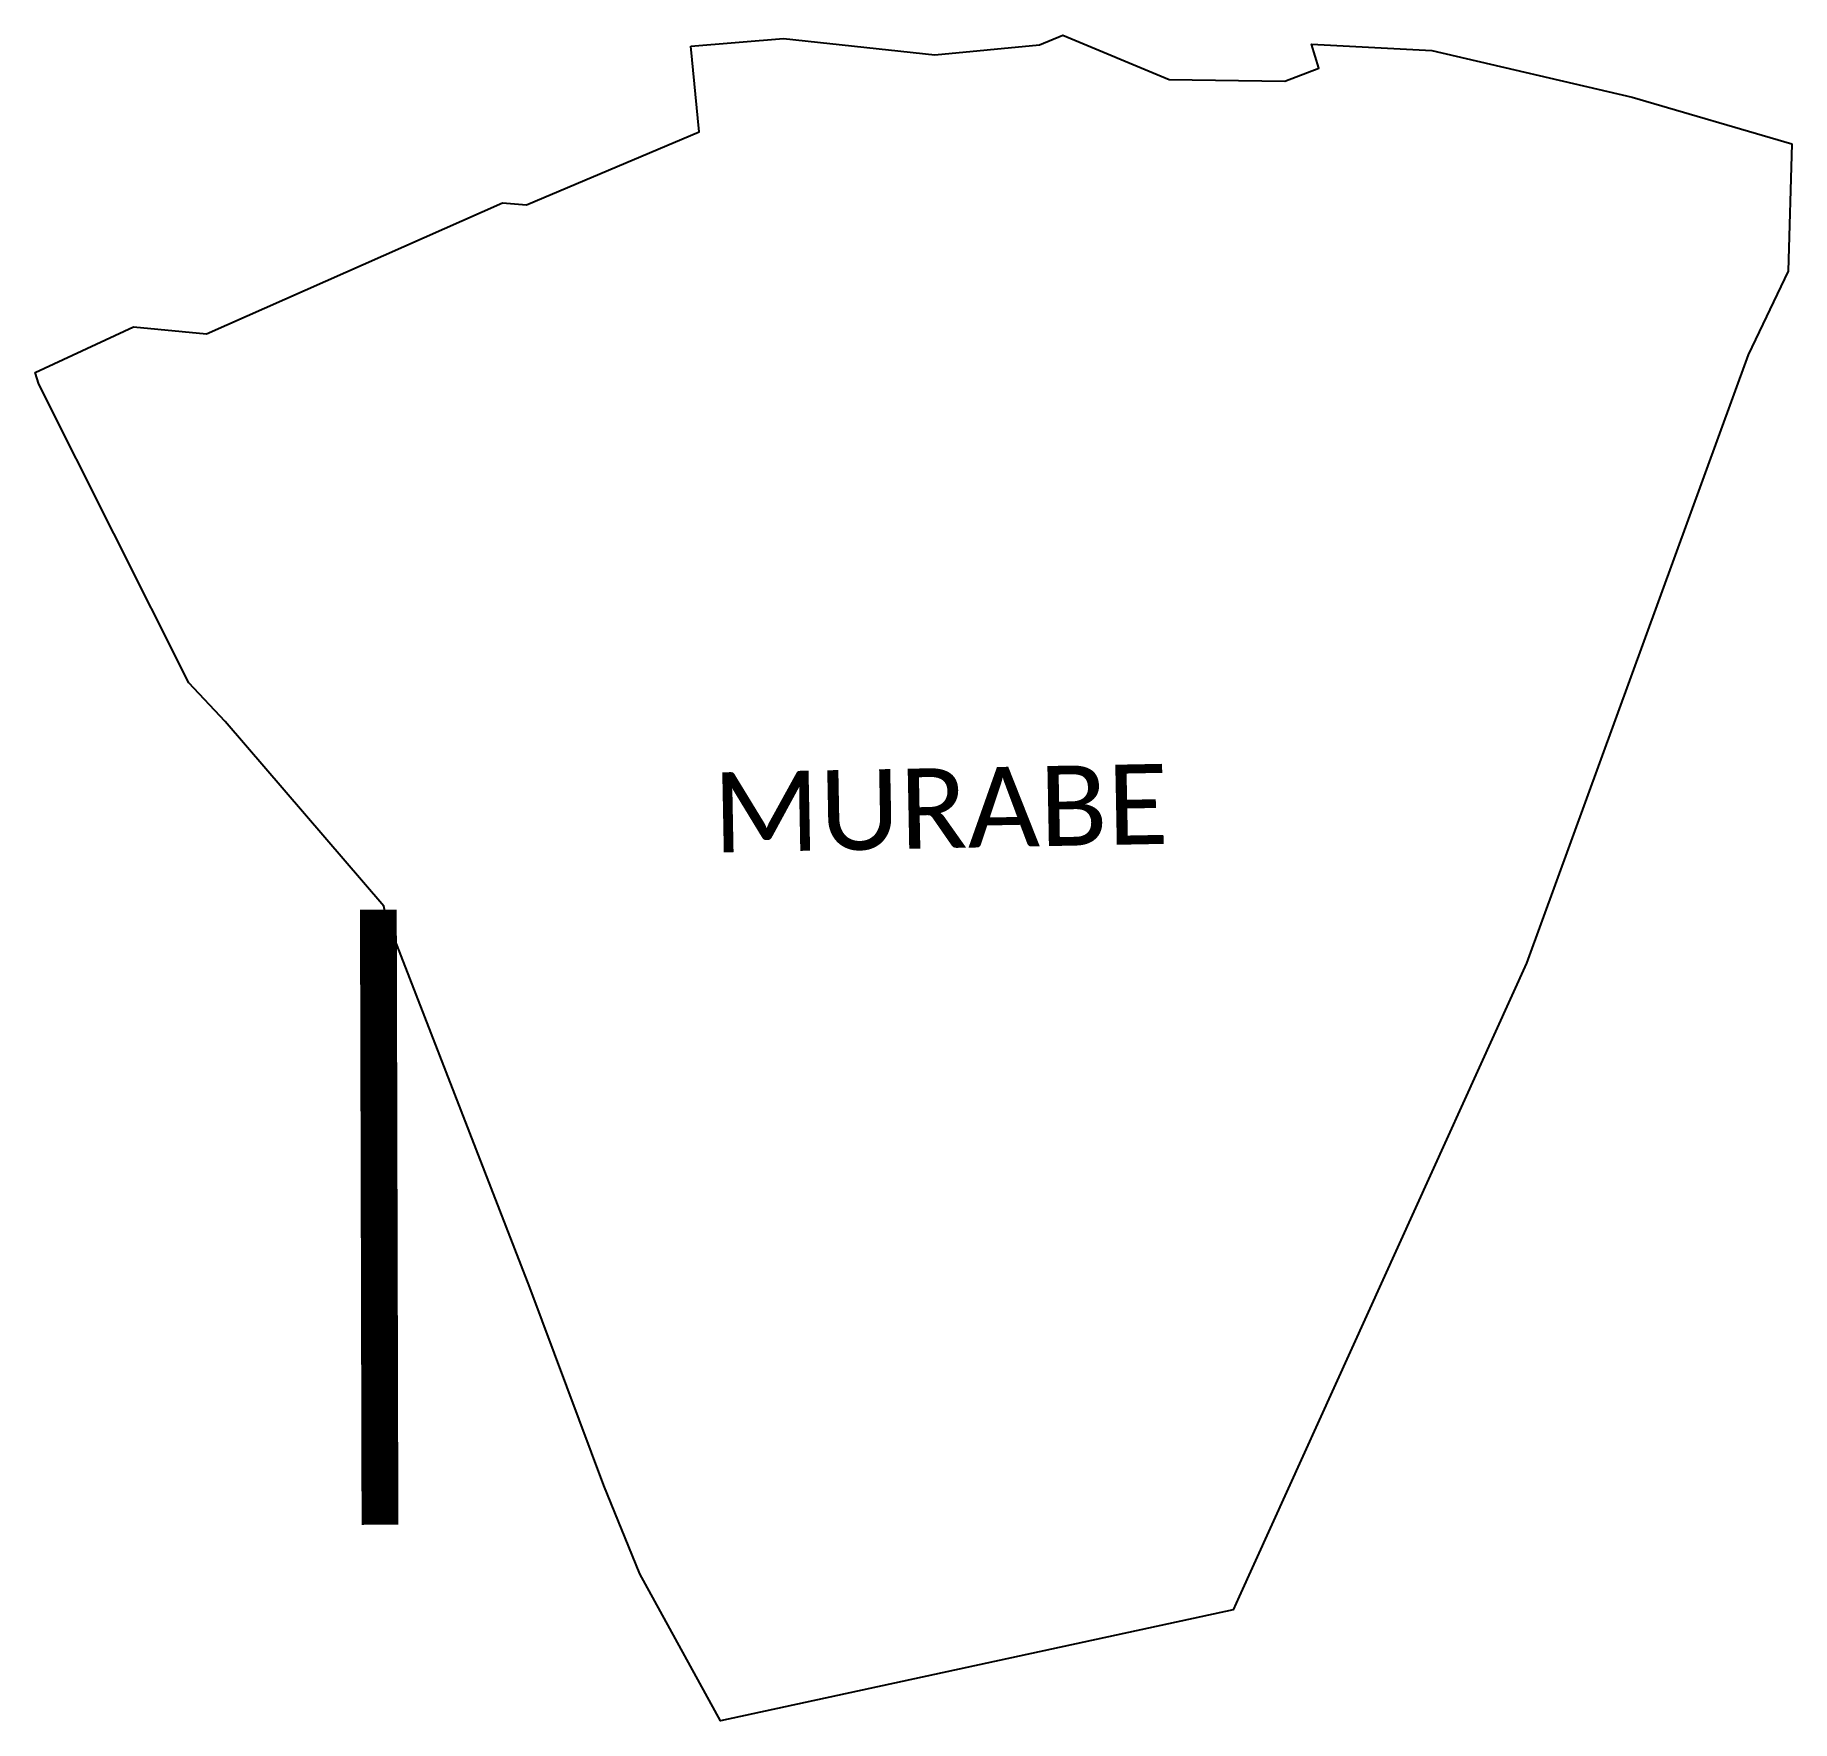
# Model space of a CAD drawing. Header units: metres. Extents: x 257914 to 260301, y 2182873 to 2185163.
import ezdxf

# ---------------------------------------------------------------- set-up
doc = ezdxf.new("R2010")
doc.units = ezdxf.units.M
for name, color, linetype in [('UNPROTECTED DUE TO CREEK', 150, 'Continuous'), ('village', 3, 'Continuous'), ('VILLAGE NAME', 250, 'Continuous')]:
    doc.layers.add(name, color=color, linetype=linetype)
doc.styles.get("Standard").update_dxf_attribs({"font": 'simplex.shx'})

msp = doc.modelspace()

# ---------------------------------------------------------------- linework, layer by layer
at = {"color": 3, "flags": 128}
msp.add_lwpolyline([(258804.5, 2185147.6), (258930.7, 2185158.2)], dxfattribs=at)
at = {"layer": 'UNPROTECTED DUE TO CREEK', "const_width": 50, "flags": 128}
msp.add_lwpolyline([(258380, 2183974.8), (258382.2, 2183139.3)], dxfattribs=at)
at = {"layer": 'village', "color": 3}
for points in [[(260300.7, 2185014.8, 0), (260295.7, 2184841.8, 0), (260241.2, 2184728.3, 0), (259940.1, 2183902.2, 0), (259549.6, 2183041.9, 0), (259541.5, 2183024, 0), (258844.9, 2182873, 0), (258735.2, 2183072.8, 0), (258686.2, 2183192.6, 0), (258586, 2183461.6, 0), (258390.8, 2183964.4, 0), (258387.6, 2183979.6, 0), (258171.9, 2184230.2, 0), (258122.3, 2184282.7, 0), (257918.5, 2184688.4, 0), (257913.6, 2184704.4, 0), (258047.4, 2184766.4, 0), (258146.5, 2184756.8, 0), (258548.5, 2184934.7, 0), (258581.3, 2184932.1, 0), (258815.9, 2185031.3, 0), (258804.5, 2185147.6, 0)], [(258930.7, 2185158.2, 0), (259136.2, 2185136, 0), (259278.3, 2185149.5, 0), (259310.3, 2185162.6, 0), (259454.5, 2185102.2, 0), (259611.7, 2185100, 0), (259657.8, 2185117.9, 0), (259648.2, 2185150.5, 0), (259811.6, 2185141.8, 0), (260083.7, 2185078.3, 0), (260300.7, 2185014.8, 0)]]:
    msp.add_polyline3d(points, dxfattribs=at)

# ---------------------------------------------------------------- texts
at = {"layer": 'VILLAGE NAME', "insert": (258833.5, 2184161.1), "char_height": 108.748, "attachment_point": 1, "rotation": 1.1028}
msp.add_mtext_dynamic_manual_height_columns('{\\fCalibri|b0|i0|c0|p34;MURABE}', width=726.929, gutter_width=543.7, heights=[0], dxfattribs=at)

doc.saveas('drawing.dxf')
